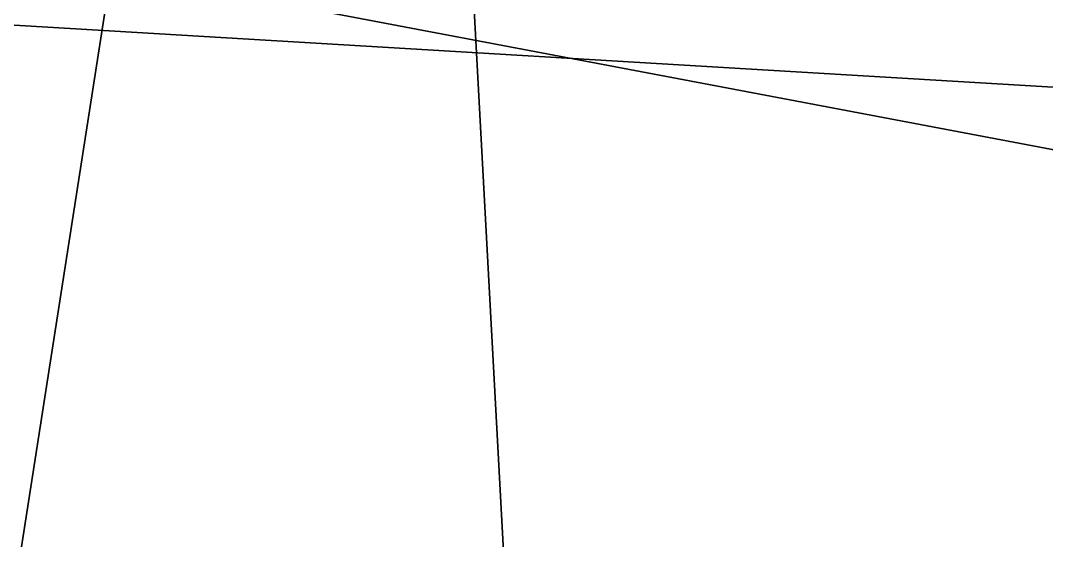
# Model space of a CAD drawing. Header units: metres. Extents: x 503497 to 504361, y 6966567 to 6966857.
# Drawn here: x 504124.366 to 504124.6152, y 6966696.055 to 6966696.1812 of the extents above; entities that cross this region are included whole.
import ezdxf

# ---------------------------------------------------------------- set-up
doc = ezdxf.new("R2010")
doc.units = ezdxf.units.M

msp = doc.modelspace()

# ---------------------------------------------------------------- linework, layer by layer
at = {"layer": 'SHADOW_APPROVED_20260114T072400'}
for points in [[(504158.2689, 6966700.4901), (504156.6455, 6966690.0834), (504078.2696, 6966704.9282), (504079.893, 6966715.3349), (504158.2689, 6966700.4901)], [(504156.6455, 6966690.0834), (504137.1539, 6966693.1239), (504058.778, 6966707.9687), (504078.2696, 6966704.9282), (504156.6455, 6966690.0834)]]:
    msp.add_lwpolyline(points, close=True, dxfattribs=at)
at = {"layer": 'SHADOW_APPROVED_20260621T120000'}
for points in [[(504124.1841, 6966701.6081), (504124.6865, 6966701.7525), (504127.3075, 6966653.0797), (504126.8051, 6966652.9353), (504124.1841, 6966701.6081)], [(504123.6735, 6966701.1907), (504124.1841, 6966701.6081), (504126.8051, 6966652.9353), (504126.2945, 6966652.5179), (504123.6735, 6966701.1907)]]:
    msp.add_lwpolyline(points, close=True, dxfattribs=at)
at = {"layer": 'SHADOW_APPROVED_20261221T090000'}
for points in [[(504125.6223, 6966696.1052), (504122.7613, 6966696.5515), (504092.5066, 6966698.3509), (504095.3676, 6966697.9046), (504125.6223, 6966696.1052)], [(504124.6436, 6966689.8311), (504125.6223, 6966696.1052), (504095.3676, 6966697.9046), (504094.3889, 6966691.6305), (504124.6436, 6966689.8311)]]:
    msp.add_lwpolyline(points, close=True, dxfattribs=at)
at = {"layer": 'SHADOW_COMPARATOR_RL48_20260621T120000'}
for points in [[(504124.1841, 6966701.6081), (504124.6865, 6966701.7525), (504126.3208, 6966671.4027), (504125.8184, 6966671.2583), (504124.1841, 6966701.6081)], [(504123.6735, 6966701.1907), (504124.1841, 6966701.6081), (504125.8184, 6966671.2583), (504125.3078, 6966670.8409), (504123.6735, 6966701.1907)]]:
    msp.add_lwpolyline(points, close=True, dxfattribs=at)
at = {"layer": 'SHADOW_COMPARATOR_RL48_20261221T090000'}
for points in [[(504125.6223, 6966696.1052), (504122.7613, 6966696.5515), (504103.8961, 6966697.6735), (504106.7571, 6966697.2272), (504125.6223, 6966696.1052)], [(504124.6436, 6966689.8311), (504125.6223, 6966696.1052), (504106.7571, 6966697.2272), (504105.7784, 6966690.9531), (504124.6436, 6966689.8311)]]:
    msp.add_lwpolyline(points, close=True, dxfattribs=at)
at = {"layer": 'SHADOW_COMPARATOR_RL48_20261221T120000'}
msp.add_lwpolyline([(504168.7414, 6966681.4706), (504126.0606, 6966688.1283), (504127.0393, 6966694.4024), (504124.1783, 6966694.8487), (504124.8125, 6966698.9143), (504125.0905, 6966699.4879), (504125.6011, 6966699.9053), (504126.1035, 6966700.0497), (504127.8849, 6966699.8233), (504128.0519, 6966700.894), (504127.2734, 6966701.0669), (504126.8388, 6966701.3575), (504126.4795, 6966701.9105), (504126.3853, 6966702.4051), (504127.3524, 6966708.7153), (504129.2263, 6966708.423), (504129.7744, 6966711.9365), (504142.2724, 6966709.987), (504142.2724, 6966709.987), (504142.1889, 6966709.4516), (504145.6021, 6966708.9192), (504145.9831, 6966711.3619), (504154.5996, 6966710.0178)], dxfattribs=at)
msp.add_lwpolyline([(504122.7613, 6966696.5515), (504123.3955, 6966700.6171), (504124.8125, 6966698.9143), (504124.1783, 6966694.8487), (504122.7613, 6966696.5515)], close=True, dxfattribs=at)

doc.saveas('drawing.dxf')
